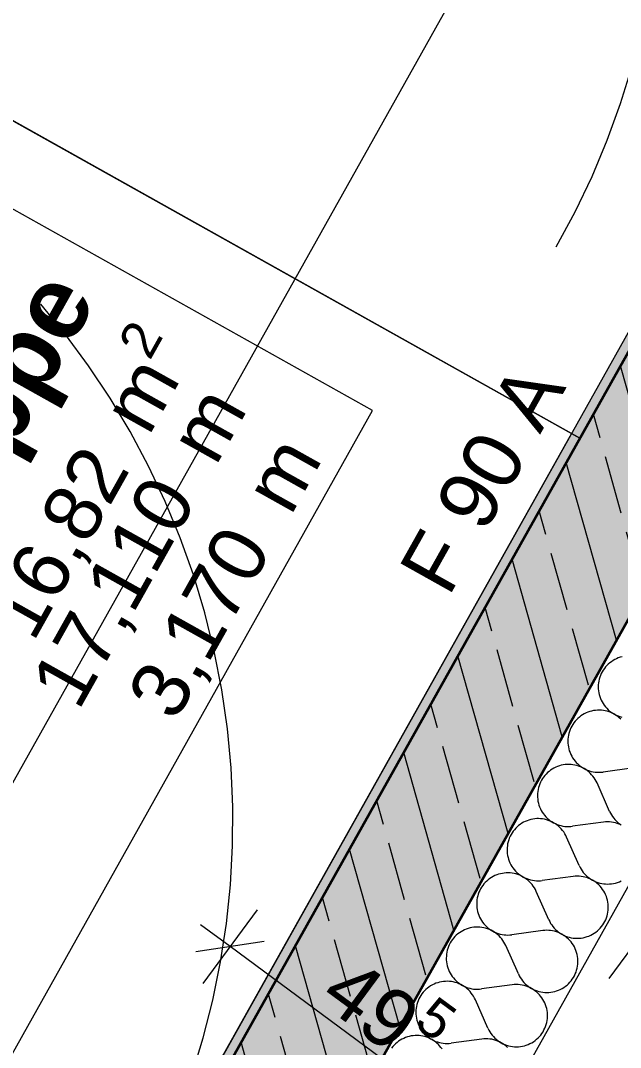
# Model space of a CAD drawing. Header units: metres. Extents: x -36 to 59, y 39 to 183.
# Drawn here: x 12.164 to 13.083, y 150.732 to 152.305 of the extents above; entities that cross this region are included whole.
import ezdxf

# ---------------------------------------------------------------- set-up
doc = ezdxf.new("R2010")
doc.units = ezdxf.units.M
doc.header["$MEASUREMENT"] = 0
for name, pattern in [('Achse', [0.0023, 0.0015, -0.0008]), ('Punktlinie', [0.0035, 0, -0.0035]), ('Strichlinie', [0.004, 0.003, -0.001]), ('Strichlinie_ eng', [0.0023, 0.0015, -0.0008]), ('Strichpunktlinie', [0.006703, 0.003528, -0.001764, 0, -0.001411]), ('Wipeout_Contour', [1, 0, -1])]:
    doc.linetypes.add(name, pattern=pattern)
for name, color, linetype in [('00  Raster', 7, 'Continuous'), ('00  Raster Ausbau', 7, 'Continuous'), ('10  Decken', 7, 'Continuous'), ('10  Fassade_Deckschraffur', 7, 'Continuous'), ('10  Treppen + Rampen', 7, 'Continuous'), ('10  Wand Massiv', 7, 'Continuous'), ('10  Wand Massiv_Schnittschraffur', 7, 'Continuous'), ('20  Boden Aufbauten', 7, 'Continuous'), ('40  Bemaßung 1_ 50 AUSBAU', 7, 'Continuous'), ('40  Text Brandschutz', 7, 'Continuous'), ('50  NUF - Raumstempel', 7, 'Continuous')]:
    doc.layers.add(name, color=color, linetype=linetype)
doc.styles.add('ERSTELLTER_STIL_1', font='')
doc.styles.add('ERSTELLTER_STIL_2', font='')
doc.styles.get('ERSTELLTER_STIL_1').set_extended_font_data('Arial')
doc.styles.get('ERSTELLTER_STIL_2').set_extended_font_data('Arial', bold=True)

# ---------------------------------------------------------------- blocks, each defined once
blk = doc.blocks.new('*X60', base_point=(-0.1628, 98.0075))
at = {"layer": '10  Wand Massiv_Schnittschraffur', "color": 98, "linetype": 'Continuous', "lineweight": 13, "ltscale": 1000, "true_color": 0x000100}
for p, q in [((13.0623, 151.317), (13.0603, 151.3148)), ((13.0645, 151.3191), (13.0623, 151.317)), ((13.0668, 151.3211), (13.0645, 151.3191)), ((13.0692, 151.3229), (13.0668, 151.3211)), ((13.0717, 151.3246), (13.0692, 151.3229)), ((13.0743, 151.3261), (13.0717, 151.3246)), ((13.077, 151.3274), (13.0743, 151.3261)), ((13.0798, 151.3286), (13.077, 151.3274)), ((13.0826, 151.3296), (13.0798, 151.3286)), ((13.0855, 151.3304), (13.0826, 151.3296)), ((13.0526, 151.3019), (13.0515, 151.2991)), ((13.0538, 151.3047), (13.0526, 151.3019)), ((13.0552, 151.3074), (13.0538, 151.3047)), ((13.0567, 151.3099), (13.0552, 151.3074)), ((13.0585, 151.3124), (13.0567, 151.3099)), ((13.0603, 151.3148), (13.0585, 151.3124)), ((13.0492, 151.2873), (13.0491, 151.2843)), ((13.0495, 151.2903), (13.0492, 151.2873)), ((13.05, 151.2933), (13.0495, 151.2903)), ((13.0507, 151.2962), (13.05, 151.2933)), ((13.0515, 151.2991), (13.0507, 151.2962)), ((13.0491, 151.2843), (13.0492, 151.2813)), ((13.0492, 151.2813), (13.0495, 151.2783)), ((13.0495, 151.2783), (13.0499, 151.2753)), ((13.0499, 151.2753), (13.0506, 151.2724)), ((13.0506, 151.2724), (13.0514, 151.2695)), ((13.0514, 151.2695), (13.0524, 151.2666)), ((13.0524, 151.2666), (13.0536, 151.2639)), ((13.0536, 151.2639), (13.055, 151.2612)), ((13.055, 151.2612), (13.0565, 151.2586)), ((13.0565, 151.2586), (13.0582, 151.2561)), ((13.0582, 151.2561), (13.06, 151.2537)), ((13.0226, 151.2398), (13.0202, 151.238)), ((13.0251, 151.2415), (13.0226, 151.2398)), ((13.0277, 151.243), (13.0251, 151.2415)), ((13.0304, 151.2443), (13.0277, 151.243)), ((13.0332, 151.2455), (13.0304, 151.2443)), ((13.0361, 151.2465), (13.0332, 151.2455)), ((13.039, 151.2473), (13.0361, 151.2465)), ((13.0419, 151.2479), (13.039, 151.2473)), ((13.0449, 151.2483), (13.0419, 151.2479)), ((13.0479, 151.2486), (13.0449, 151.2483)), ((13.0509, 151.2486), (13.0479, 151.2486)), ((13.0539, 151.2485), (13.0509, 151.2486)), ((13.0569, 151.2481), (13.0539, 151.2485)), ((13.0599, 151.2476), (13.0569, 151.2481)), ((13.0628, 151.2469), (13.0599, 151.2476)), ((13.06, 151.2537), (13.062, 151.2515)), ((13.062, 151.2515), (13.0642, 151.2493)), ((13.0657, 151.246), (13.0628, 151.2469)), ((13.0642, 151.2493), (13.0664, 151.2473)), ((13.0685, 151.2449), (13.0657, 151.246)), ((13.0664, 151.2473), (13.0688, 151.2455)), ((13.0712, 151.2437), (13.0685, 151.2449)), ((13.0688, 151.2455), (13.0713, 151.2438)), ((13.0739, 151.2423), (13.0712, 151.2437)), ((13.0713, 151.2438), (13.0739, 151.2423)), ((13.0739, 151.2423), (13.0766, 151.2409)), ((13.0765, 151.2407), (13.0739, 151.2423)), ((13.0789, 151.239), (13.0765, 151.2407)), ((13.0766, 151.2409), (13.0794, 151.2397)), ((13.0813, 151.2371), (13.0789, 151.239)), ((13.0794, 151.2397), (13.0822, 151.2387)), ((13.0822, 151.2387), (13.0851, 151.2379)), ((13.0086, 151.2243), (13.0072, 151.2216)), ((13.0102, 151.2268), (13.0086, 151.2243)), ((13.0119, 151.2293), (13.0102, 151.2268)), ((13.0138, 151.2317), (13.0119, 151.2293)), ((13.0158, 151.2339), (13.0138, 151.2317)), ((13.0179, 151.236), (13.0158, 151.2339)), ((13.0202, 151.238), (13.0179, 151.236)), ((13.0835, 151.235), (13.0813, 151.2371)), ((13.003, 151.2072), (13.0027, 151.2042)), ((13.0035, 151.2102), (13.003, 151.2072)), ((13.0041, 151.2131), (13.0035, 151.2102)), ((13.005, 151.216), (13.0041, 151.2131)), ((13.006, 151.2188), (13.005, 151.216)), ((13.0072, 151.2216), (13.006, 151.2188)), ((13.0027, 151.2042), (13.0026, 151.2012)), ((13.0026, 151.2012), (13.0026, 151.1982)), ((13.0026, 151.1982), (13.0029, 151.1952)), ((13.0029, 151.1952), (13.0034, 151.1922)), ((13.0034, 151.1922), (13.004, 151.1893)), ((13.004, 151.1893), (13.0048, 151.1864)), ((13.0048, 151.1864), (13.0059, 151.1836)), ((13.0059, 151.1836), (13.0071, 151.1808)), ((13.0071, 151.1808), (13.0084, 151.1781)), ((13.0084, 151.1781), (13.0099, 151.1755)), ((13.0099, 151.1755), (13.0116, 151.173)), ((12.9812, 151.1599), (12.9786, 151.1584)), ((12.9839, 151.1612), (12.9812, 151.1599)), ((12.9867, 151.1624), (12.9839, 151.1612)), ((12.9895, 151.1634), (12.9867, 151.1624)), ((12.9924, 151.1642), (12.9895, 151.1634)), ((12.9954, 151.1648), (12.9924, 151.1642)), ((12.9983, 151.1652), (12.9954, 151.1648)), ((13.0013, 151.1655), (12.9983, 151.1652)), ((13.0044, 151.1655), (13.0013, 151.1655)), ((13.0074, 151.1654), (13.0044, 151.1655)), ((13.0104, 151.165), (13.0074, 151.1654)), ((13.0133, 151.1645), (13.0104, 151.165)), ((13.0116, 151.173), (13.0135, 151.1706)), ((13.0163, 151.1638), (13.0133, 151.1645)), ((13.0135, 151.1706), (13.0155, 151.1684)), ((13.0155, 151.1684), (13.0176, 151.1662)), ((13.0191, 151.1629), (13.0163, 151.1638)), ((13.0176, 151.1662), (13.0199, 151.1643)), ((13.0219, 151.1619), (13.0191, 151.1629)), ((13.0199, 151.1643), (13.0223, 151.1624)), ((13.0247, 151.1606), (13.0219, 151.1619)), ((13.0223, 151.1624), (13.0248, 151.1607)), ((13.0273, 151.1592), (13.0247, 151.1606)), ((13.0248, 151.1607), (13.0273, 151.1592)), ((13.1037, 151.1601), (13.0565, 151.1538)), ((12.9636, 151.1438), (12.9621, 151.1412)), ((12.9653, 151.1462), (12.9636, 151.1438)), ((12.9672, 151.1486), (12.9653, 151.1462)), ((12.9692, 151.1508), (12.9672, 151.1486)), ((12.9714, 151.153), (12.9692, 151.1508)), ((12.9737, 151.1549), (12.9714, 151.153)), ((12.9761, 151.1567), (12.9737, 151.1549)), ((12.9786, 151.1584), (12.9761, 151.1567)), ((13.0273, 151.1592), (13.03, 151.1578)), ((13.0299, 151.1576), (13.0273, 151.1592)), ((13.0324, 151.1559), (13.0299, 151.1576)), ((13.03, 151.1578), (13.0328, 151.1567)), ((13.0347, 151.154), (13.0324, 151.1559)), ((13.0328, 151.1567), (13.0356, 151.1556)), ((13.0369, 151.1519), (13.0347, 151.154)), ((13.0356, 151.1556), (13.0385, 151.1548)), ((13.039, 151.1498), (13.0369, 151.1519)), ((13.0385, 151.1548), (13.0415, 151.1542)), ((13.041, 151.1475), (13.039, 151.1498)), ((13.0427, 151.145), (13.041, 151.1475)), ((13.0415, 151.1542), (13.0445, 151.1537)), ((13.0444, 151.1425), (13.0427, 151.145)), ((13.0445, 151.1537), (13.0475, 151.1535)), ((13.0475, 151.1535), (13.0505, 151.1534)), ((13.0505, 151.1534), (13.0535, 151.1535)), ((13.0535, 151.1535), (13.0565, 151.1538)), ((12.9576, 151.13), (12.9569, 151.1271)), ((12.9584, 151.1329), (12.9576, 151.13)), ((12.9595, 151.1358), (12.9584, 151.1329)), ((12.9607, 151.1385), (12.9595, 151.1358)), ((12.9621, 151.1412), (12.9607, 151.1385)), ((13.0459, 151.1399), (13.0444, 151.1425)), ((13.0472, 151.1372), (13.0459, 151.1399)), ((13.0664, 151.0936), (13.0472, 151.1372)), ((12.9561, 151.1211), (12.956, 151.1181)), ((12.956, 151.1181), (12.9561, 151.1151)), ((12.9564, 151.1241), (12.9561, 151.1211)), ((12.9561, 151.1151), (12.9564, 151.1121)), ((12.9569, 151.1271), (12.9564, 151.1241)), ((12.9564, 151.1121), (12.9568, 151.1091)), ((12.9568, 151.1091), (12.9575, 151.1062)), ((12.9575, 151.1062), (12.9583, 151.1033)), ((12.9583, 151.1033), (12.9593, 151.1005)), ((12.9593, 151.1005), (12.9605, 151.0977)), ((12.9605, 151.0977), (12.9619, 151.095)), ((12.9459, 151.0811), (12.943, 151.0803)), ((12.9488, 151.0817), (12.9459, 151.0811)), ((12.9518, 151.0821), (12.9488, 151.0817)), ((12.9548, 151.0824), (12.9518, 151.0821)), ((12.9578, 151.0824), (12.9548, 151.0824)), ((12.9608, 151.0823), (12.9578, 151.0824)), ((12.9638, 151.082), (12.9608, 151.0823)), ((12.9619, 151.095), (12.9634, 151.0924)), ((12.9634, 151.0924), (12.9651, 151.0899)), ((12.9668, 151.0814), (12.9638, 151.082)), ((12.9651, 151.0899), (12.9669, 151.0875)), ((12.9697, 151.0807), (12.9668, 151.0814)), ((12.9669, 151.0875), (12.9689, 151.0853)), ((12.9689, 151.0853), (12.9711, 151.0832)), ((12.9711, 151.0832), (12.9733, 151.0812)), ((12.9733, 151.0812), (12.9757, 151.0793)), ((13.0664, 151.0936), (13.0678, 151.0909)), ((13.0678, 151.0909), (13.0693, 151.0882)), ((13.0693, 151.0882), (13.0709, 151.0857)), ((13.0709, 151.0857), (13.0728, 151.0832)), ((13.0728, 151.0832), (13.0747, 151.0809)), ((13.0747, 151.0809), (13.0769, 151.0787)), ((12.9207, 151.0655), (12.9188, 151.0632)), ((12.9227, 151.0678), (12.9207, 151.0655)), ((12.9248, 151.0699), (12.9227, 151.0678)), ((12.9271, 151.0718), (12.9248, 151.0699)), ((12.9295, 151.0737), (12.9271, 151.0718)), ((12.932, 151.0753), (12.9295, 151.0737)), ((12.9346, 151.0768), (12.932, 151.0753)), ((12.9373, 151.0782), (12.9346, 151.0768)), ((12.9401, 151.0793), (12.9373, 151.0782)), ((12.943, 151.0803), (12.9401, 151.0793)), ((12.9726, 151.0798), (12.9697, 151.0807)), ((12.9754, 151.0788), (12.9726, 151.0798)), ((12.9781, 151.0775), (12.9754, 151.0788)), ((12.9757, 151.0793), (12.9782, 151.0776)), ((12.9808, 151.0761), (12.9781, 151.0775)), ((12.9782, 151.0776), (12.9808, 151.0761)), ((12.9808, 151.0761), (12.9835, 151.0748)), ((12.9834, 151.0745), (12.9808, 151.0761)), ((12.9858, 151.0728), (12.9834, 151.0745)), ((12.9835, 151.0748), (12.9863, 151.0736)), ((12.9882, 151.0709), (12.9858, 151.0728)), ((12.9863, 151.0736), (12.9891, 151.0726)), ((12.9904, 151.0689), (12.9882, 151.0709)), ((12.9891, 151.0726), (12.992, 151.0717)), ((12.9925, 151.0667), (12.9904, 151.0689)), ((12.992, 151.0717), (12.9949, 151.0711)), ((12.9944, 151.0644), (12.9925, 151.0667)), ((12.9949, 151.0711), (12.9979, 151.0706)), ((12.9979, 151.0706), (13.0009, 151.0704)), ((13.0009, 151.0704), (13.0039, 151.0703)), ((13.0039, 151.0703), (13.0069, 151.0704)), ((13.0069, 151.0704), (13.0099, 151.0707)), ((13.0571, 151.077), (13.0099, 151.0707)), ((13.0602, 151.0773), (13.0571, 151.077)), ((13.0632, 151.0774), (13.0602, 151.0773)), ((13.0663, 151.0773), (13.0632, 151.0774)), ((13.0693, 151.0771), (13.0663, 151.0773)), ((13.0723, 151.0766), (13.0693, 151.0771)), ((13.0753, 151.0759), (13.0723, 151.0766)), ((13.0782, 151.0751), (13.0753, 151.0759)), ((13.0769, 151.0787), (13.0791, 151.0766)), ((13.0811, 151.074), (13.0782, 151.0751)), ((13.0791, 151.0766), (13.0815, 151.0747)), ((13.0839, 151.0728), (13.0811, 151.074)), ((13.0815, 151.0747), (13.084, 151.073)), ((12.9119, 151.0498), (12.911, 151.047)), ((12.9129, 151.0527), (12.9119, 151.0498)), ((12.9141, 151.0554), (12.9129, 151.0527)), ((12.9155, 151.0581), (12.9141, 151.0554)), ((12.9171, 151.0607), (12.9155, 151.0581)), ((12.9188, 151.0632), (12.9171, 151.0607)), ((12.9962, 151.062), (12.9944, 151.0644)), ((12.9978, 151.0594), (12.9962, 151.062)), ((12.9993, 151.0568), (12.9978, 151.0594)), ((13.0006, 151.0541), (12.9993, 151.0568)), ((13.0199, 151.0105), (13.0006, 151.0541)), ((12.9096, 151.0381), (12.9094, 151.035)), ((12.9094, 151.035), (12.9095, 151.032)), ((12.9099, 151.041), (12.9096, 151.0381)), ((12.9103, 151.044), (12.9099, 151.041)), ((12.911, 151.047), (12.9103, 151.044)), ((12.9095, 151.032), (12.9098, 151.029)), ((12.9098, 151.029), (12.9103, 151.0261)), ((12.9103, 151.0261), (12.9109, 151.0231)), ((12.9109, 151.0231), (12.9117, 151.0202)), ((12.9117, 151.0202), (12.9128, 151.0174)), ((12.9128, 151.0174), (12.9139, 151.0146)), ((12.9139, 151.0146), (12.9153, 151.0119)), ((12.9153, 151.0119), (12.9168, 151.0093)), ((12.9168, 151.0093), (12.9185, 151.0068)), ((12.9185, 151.0068), (12.9204, 151.0045)), ((12.9204, 151.0045), (12.9224, 151.0022)), ((12.9224, 151.0022), (12.9245, 151.0001)), ((13.0199, 151.0105), (13.0212, 151.0078)), ((13.0212, 151.0078), (13.0227, 151.0051)), ((13.0227, 151.0051), (13.0244, 151.0026)), ((13.0244, 151.0026), (13.0262, 151.0001)), ((12.8783, 150.9868), (12.8761, 150.9847)), ((12.8806, 150.9888), (12.8783, 150.9868)), ((12.883, 150.9906), (12.8806, 150.9888)), ((12.8855, 150.9922), (12.883, 150.9906)), ((12.8881, 150.9937), (12.8855, 150.9922)), ((12.8908, 150.9951), (12.8881, 150.9937)), ((12.8936, 150.9962), (12.8908, 150.9951)), ((12.8964, 150.9972), (12.8936, 150.9962)), ((12.8993, 150.998), (12.8964, 150.9972)), ((12.9023, 150.9986), (12.8993, 150.998)), ((12.9052, 150.9991), (12.9023, 150.9986)), ((12.9082, 150.9993), (12.9052, 150.9991)), ((12.9112, 150.9994), (12.9082, 150.9993)), ((12.9143, 150.9992), (12.9112, 150.9994)), ((12.9173, 150.9989), (12.9143, 150.9992)), ((12.9202, 150.9984), (12.9173, 150.9989)), ((12.9231, 150.9977), (12.9202, 150.9984)), ((12.926, 150.9968), (12.9231, 150.9977)), ((12.9245, 151.0001), (12.9268, 150.9981)), ((12.9288, 150.9957), (12.926, 150.9968)), ((12.9268, 150.9981), (12.9292, 150.9962)), ((12.9316, 150.9944), (12.9288, 150.9957)), ((12.9292, 150.9962), (12.9316, 150.9946)), ((12.9316, 150.9946), (12.9342, 150.993)), ((12.9342, 150.993), (12.9316, 150.9944)), ((12.9342, 150.993), (12.9369, 150.9917)), ((12.9368, 150.9914), (12.9342, 150.993)), ((12.9393, 150.9897), (12.9368, 150.9914)), ((12.9369, 150.9917), (12.9397, 150.9905)), ((12.9416, 150.9878), (12.9393, 150.9897)), ((12.9397, 150.9905), (12.9425, 150.9895)), ((12.9438, 150.9858), (12.9416, 150.9878)), ((12.9425, 150.9895), (12.9454, 150.9886)), ((12.9454, 150.9886), (12.9484, 150.988)), ((12.9484, 150.988), (12.9514, 150.9875)), ((12.9514, 150.9875), (12.9544, 150.9873)), ((12.9544, 150.9873), (12.9574, 150.9872)), ((12.9574, 150.9872), (12.9604, 150.9873)), ((12.9604, 150.9873), (12.9634, 150.9876)), ((13.0106, 150.9939), (12.9634, 150.9876)), ((13.0136, 150.9942), (13.0106, 150.9939)), ((13.0167, 150.9943), (13.0136, 150.9942)), ((13.0197, 150.9943), (13.0167, 150.9943)), ((13.0228, 150.994), (13.0197, 150.9943)), ((13.0258, 150.9935), (13.0228, 150.994)), ((13.0288, 150.9928), (13.0258, 150.9935)), ((13.0262, 151.0001), (13.0282, 150.9978)), ((13.0282, 150.9978), (13.0303, 150.9956)), ((13.0317, 150.992), (13.0288, 150.9928)), ((13.0303, 150.9956), (13.0326, 150.9935)), ((13.0346, 150.9909), (13.0317, 150.992)), ((13.0326, 150.9935), (13.035, 150.9916)), ((13.0374, 150.9897), (13.0346, 150.9909)), ((13.035, 150.9916), (13.0375, 150.9899)), ((13.0401, 150.9883), (13.0374, 150.9897)), ((13.0375, 150.9899), (13.0401, 150.9883)), ((13.0401, 150.9883), (13.0428, 150.9869)), ((13.0427, 150.9867), (13.0401, 150.9883)), ((13.0452, 150.985), (13.0427, 150.9867)), ((13.0428, 150.9869), (13.0456, 150.9857)), ((13.0814, 150.9857), (13.0842, 150.9869)), ((12.8676, 150.9723), (12.8664, 150.9696)), ((12.869, 150.975), (12.8676, 150.9723)), ((12.8705, 150.9776), (12.869, 150.975)), ((12.8722, 150.9801), (12.8705, 150.9776)), ((12.8741, 150.9824), (12.8722, 150.9801)), ((12.8761, 150.9847), (12.8741, 150.9824)), ((12.9459, 150.9836), (12.9438, 150.9858)), ((12.9478, 150.9813), (12.9459, 150.9836)), ((12.9496, 150.9789), (12.9478, 150.9813)), ((12.9513, 150.9763), (12.9496, 150.9789)), ((12.9528, 150.9737), (12.9513, 150.9763)), ((12.9541, 150.971), (12.9528, 150.9737)), ((12.9733, 150.9275), (12.9541, 150.971)), ((13.0476, 150.9831), (13.0452, 150.985)), ((13.0456, 150.9857), (13.0485, 150.9846)), ((13.0499, 150.9811), (13.0476, 150.9831)), ((13.0485, 150.9846), (13.0514, 150.9837)), ((13.052, 150.9789), (13.0499, 150.9811)), ((13.0514, 150.9837), (13.0544, 150.9831)), ((13.054, 150.9765), (13.052, 150.9789)), ((13.0558, 150.9741), (13.054, 150.9765)), ((13.0544, 150.9831), (13.0574, 150.9826)), ((13.0575, 150.9715), (13.0558, 150.9741)), ((13.0574, 150.9826), (13.0604, 150.9823)), ((13.059, 150.9689), (13.0575, 150.9715)), ((13.0604, 150.9823), (13.0635, 150.9822)), ((13.0635, 150.9822), (13.0665, 150.9823)), ((13.0665, 150.9823), (13.0696, 150.9826)), ((13.0696, 150.9826), (13.0726, 150.9831)), ((13.0726, 150.9831), (13.0756, 150.9838)), ((13.0756, 150.9838), (13.0785, 150.9846)), ((13.0785, 150.9846), (13.0814, 150.9857)), ((12.863, 150.955), (12.8629, 150.952)), ((12.8633, 150.958), (12.863, 150.955)), ((12.8638, 150.9609), (12.8633, 150.958)), ((12.8645, 150.9639), (12.8638, 150.9609)), ((12.8653, 150.9668), (12.8645, 150.9639)), ((12.8664, 150.9696), (12.8653, 150.9668)), ((13.0604, 150.9661), (13.059, 150.9689)), ((13.0615, 150.9633), (13.0604, 150.9661)), ((13.0625, 150.9604), (13.0615, 150.9633)), ((13.0633, 150.9575), (13.0625, 150.9604)), ((13.0639, 150.9545), (13.0633, 150.9575)), ((12.8629, 150.952), (12.863, 150.9489)), ((12.863, 150.9489), (12.8632, 150.9459)), ((12.8632, 150.9459), (12.8637, 150.943)), ((12.8637, 150.943), (12.8644, 150.94)), ((12.8644, 150.94), (12.8652, 150.9371)), ((13.0633, 150.9362), (13.0639, 150.9392)), ((13.0643, 150.9514), (13.0639, 150.9545)), ((13.0639, 150.9392), (13.0643, 150.9423)), ((13.0645, 150.9484), (13.0643, 150.9514)), ((13.0643, 150.9423), (13.0645, 150.9453)), ((13.0645, 150.9453), (13.0645, 150.9484)), ((12.8652, 150.9371), (12.8662, 150.9343)), ((12.8662, 150.9343), (12.8674, 150.9315)), ((12.8674, 150.9315), (12.8688, 150.9288)), ((12.8688, 150.9288), (12.8703, 150.9262)), ((12.8703, 150.9262), (12.872, 150.9238)), ((12.872, 150.9238), (12.8738, 150.9214)), ((12.9733, 150.9275), (12.9747, 150.9247)), ((12.9747, 150.9247), (12.9762, 150.922)), ((13.0576, 150.9221), (13.0591, 150.9248)), ((13.0591, 150.9248), (13.0605, 150.9276)), ((13.0605, 150.9276), (13.0616, 150.9304)), ((13.0616, 150.9304), (13.0626, 150.9333)), ((13.0626, 150.9333), (13.0633, 150.9362)), ((12.8389, 150.9092), (12.8364, 150.9075)), ((12.8415, 150.9107), (12.8389, 150.9092)), ((12.8442, 150.912), (12.8415, 150.9107)), ((12.847, 150.9131), (12.8442, 150.912)), ((12.8498, 150.9141), (12.847, 150.9131)), ((12.8528, 150.9149), (12.8498, 150.9141)), ((12.8557, 150.9155), (12.8528, 150.9149)), ((12.8587, 150.916), (12.8557, 150.9155)), ((12.8617, 150.9162), (12.8587, 150.916)), ((12.8647, 150.9163), (12.8617, 150.9162)), ((12.8677, 150.9161), (12.8647, 150.9163)), ((12.8707, 150.9158), (12.8677, 150.9161)), ((12.8737, 150.9153), (12.8707, 150.9158)), ((12.8766, 150.9146), (12.8737, 150.9153)), ((12.8738, 150.9214), (12.8758, 150.9191)), ((12.8758, 150.9191), (12.878, 150.917)), ((12.8795, 150.9137), (12.8766, 150.9146)), ((12.878, 150.917), (12.8802, 150.915)), ((12.8823, 150.9126), (12.8795, 150.9137)), ((12.8802, 150.915), (12.8826, 150.9132)), ((12.885, 150.9114), (12.8823, 150.9126)), ((12.8826, 150.9132), (12.8851, 150.9115)), ((12.8877, 150.9099), (12.885, 150.9114)), ((12.8851, 150.9115), (12.8877, 150.9099)), ((12.8877, 150.9099), (12.8904, 150.9086)), ((12.8902, 150.9084), (12.8877, 150.9099)), ((12.8927, 150.9066), (12.8902, 150.9084)), ((12.8904, 150.9086), (12.8931, 150.9074)), ((12.964, 150.9108), (12.9168, 150.9045)), ((12.9671, 150.9111), (12.964, 150.9108)), ((12.9701, 150.9113), (12.9671, 150.9111)), ((12.9732, 150.9112), (12.9701, 150.9113)), ((12.9762, 150.9109), (12.9732, 150.9112)), ((12.9762, 150.922), (12.9778, 150.9195)), ((12.9792, 150.9104), (12.9762, 150.9109)), ((12.9778, 150.9195), (12.9796, 150.917)), ((12.9822, 150.9098), (12.9792, 150.9104)), ((12.9796, 150.917), (12.9816, 150.9147)), ((12.9816, 150.9147), (12.9838, 150.9125)), ((12.9851, 150.9089), (12.9822, 150.9098)), ((12.9838, 150.9125), (12.986, 150.9105)), ((12.988, 150.9079), (12.9851, 150.9089)), ((12.986, 150.9105), (12.9884, 150.9086)), ((12.9908, 150.9066), (12.988, 150.9079)), ((12.9884, 150.9086), (12.9909, 150.9068)), ((13.0429, 150.9069), (13.0454, 150.9086)), ((13.0454, 150.9086), (13.0478, 150.9105)), ((13.0478, 150.9105), (13.0501, 150.9126)), ((13.0501, 150.9126), (13.0522, 150.9148)), ((13.0522, 150.9148), (13.0542, 150.9171)), ((13.0542, 150.9171), (13.056, 150.9196)), ((13.056, 150.9196), (13.0576, 150.9221)), ((12.824, 150.8945), (12.8224, 150.8919)), ((12.8257, 150.897), (12.824, 150.8945)), ((12.8276, 150.8993), (12.8257, 150.897)), ((12.8296, 150.9016), (12.8276, 150.8993)), ((12.8317, 150.9037), (12.8296, 150.9016)), ((12.834, 150.9057), (12.8317, 150.9037)), ((12.8364, 150.9075), (12.834, 150.9057)), ((12.895, 150.9047), (12.8927, 150.9066)), ((12.8931, 150.9074), (12.896, 150.9064)), ((12.8973, 150.9027), (12.895, 150.9047)), ((12.896, 150.9064), (12.8989, 150.9056)), ((12.8994, 150.9005), (12.8973, 150.9027)), ((12.8989, 150.9056), (12.9018, 150.9049)), ((12.9013, 150.8982), (12.8994, 150.9005)), ((12.9031, 150.8958), (12.9013, 150.8982)), ((12.9018, 150.9049), (12.9048, 150.9045)), ((12.9047, 150.8933), (12.9031, 150.8958)), ((12.9062, 150.8906), (12.9047, 150.8933)), ((12.9048, 150.9045), (12.9078, 150.9042)), ((12.9078, 150.9042), (12.9108, 150.9041)), ((12.9108, 150.9041), (12.9138, 150.9042)), ((12.9138, 150.9042), (12.9168, 150.9045)), ((12.9935, 150.9052), (12.9908, 150.9066)), ((12.9909, 150.9068), (12.9935, 150.9052)), ((12.9935, 150.9052), (12.9962, 150.9038)), ((12.9961, 150.9036), (12.9935, 150.9052)), ((12.9987, 150.9019), (12.9961, 150.9036)), ((12.9962, 150.9038), (12.999, 150.9026)), ((13.0011, 150.9), (12.9987, 150.9019)), ((12.999, 150.9026), (13.0019, 150.9015)), ((13.0033, 150.898), (13.0011, 150.9)), ((13.0019, 150.9015), (13.0048, 150.9007)), ((13.0055, 150.8958), (13.0033, 150.898)), ((13.0048, 150.9007), (13.0078, 150.9)), ((13.0074, 150.8935), (13.0055, 150.8958)), ((13.0093, 150.891), (13.0074, 150.8935)), ((13.0078, 150.9), (13.0108, 150.8995)), ((13.0108, 150.8995), (13.0139, 150.8992)), ((13.0139, 150.8992), (13.0169, 150.8991)), ((13.0169, 150.8991), (13.02, 150.8992)), ((13.02, 150.8992), (13.023, 150.8995)), ((13.023, 150.8995), (13.026, 150.9)), ((13.026, 150.9), (13.029, 150.9007)), ((13.029, 150.9007), (13.0319, 150.9016)), ((13.0319, 150.9016), (13.0348, 150.9026)), ((13.0348, 150.9026), (13.0376, 150.9039)), ((13.0376, 150.9039), (13.0403, 150.9053)), ((13.0403, 150.9053), (13.0429, 150.9069)), ((12.8172, 150.8779), (12.8168, 150.8749)), ((12.8179, 150.8808), (12.8172, 150.8779)), ((12.8188, 150.8837), (12.8179, 150.8808)), ((12.8198, 150.8865), (12.8188, 150.8837)), ((12.821, 150.8893), (12.8198, 150.8865)), ((12.8224, 150.8919), (12.821, 150.8893)), ((12.9075, 150.8879), (12.9062, 150.8906)), ((12.9268, 150.8444), (12.9075, 150.8879)), ((13.011, 150.8885), (13.0093, 150.891)), ((13.0125, 150.8858), (13.011, 150.8885)), ((13.0138, 150.8831), (13.0125, 150.8858)), ((13.015, 150.8802), (13.0138, 150.8831)), ((13.0159, 150.8773), (13.015, 150.8802)), ((13.0167, 150.8744), (13.0159, 150.8773)), ((12.8165, 150.8719), (12.8163, 150.8689)), ((12.8163, 150.8689), (12.8164, 150.8659)), ((12.8164, 150.8659), (12.8167, 150.8629)), ((12.8168, 150.8749), (12.8165, 150.8719)), ((12.8167, 150.8629), (12.8172, 150.8599)), ((13.0173, 150.8714), (13.0167, 150.8744)), ((13.0177, 150.8683), (13.0173, 150.8714)), ((13.0179, 150.8653), (13.0177, 150.8683)), ((13.0177, 150.8592), (13.0179, 150.8622)), ((13.0179, 150.8622), (13.0179, 150.8653)), ((12.8172, 150.8599), (12.8178, 150.8569)), ((12.8178, 150.8569), (12.8186, 150.854)), ((12.8186, 150.854), (12.8197, 150.8512)), ((12.8197, 150.8512), (12.8208, 150.8484)), ((12.8208, 150.8484), (12.8222, 150.8458)), ((12.8222, 150.8458), (12.8237, 150.8432)), ((13.0139, 150.8445), (13.0151, 150.8473)), ((13.0151, 150.8473), (13.016, 150.8502)), ((13.016, 150.8502), (13.0168, 150.8532)), ((13.0168, 150.8532), (13.0174, 150.8562)), ((13.0174, 150.8562), (13.0177, 150.8592)), ((12.8004, 150.8301), (12.7977, 150.8289)), ((12.8033, 150.831), (12.8004, 150.8301)), ((12.8062, 150.8318), (12.8033, 150.831)), ((12.8091, 150.8325), (12.8062, 150.8318)), ((12.8121, 150.8329), (12.8091, 150.8325)), ((12.8151, 150.8331), (12.8121, 150.8329)), ((12.8181, 150.8332), (12.8151, 150.8331)), ((12.8212, 150.833), (12.8181, 150.8332)), ((12.8241, 150.8327), (12.8212, 150.833)), ((12.8237, 150.8432), (12.8254, 150.8407)), ((12.8271, 150.8322), (12.8241, 150.8327)), ((12.8254, 150.8407), (12.8273, 150.8383)), ((12.83, 150.8315), (12.8271, 150.8322)), ((12.8273, 150.8383), (12.8293, 150.836)), ((12.8293, 150.836), (12.8314, 150.8339)), ((12.8329, 150.8306), (12.83, 150.8315)), ((12.8314, 150.8339), (12.8337, 150.8319)), ((12.8357, 150.8295), (12.8329, 150.8306)), ((12.8337, 150.8319), (12.836, 150.8301)), ((12.8385, 150.8283), (12.8357, 150.8295)), ((12.836, 150.8301), (12.8385, 150.8284)), ((12.9268, 150.8444), (12.9281, 150.8416)), ((12.9281, 150.8416), (12.9296, 150.839)), ((12.9296, 150.839), (12.9313, 150.8364)), ((12.9313, 150.8364), (12.9331, 150.8339)), ((12.9331, 150.8339), (12.9351, 150.8316)), ((12.9351, 150.8316), (12.9372, 150.8294)), ((12.9372, 150.8294), (12.9395, 150.8274)), ((13.0013, 150.8274), (13.0035, 150.8295)), ((13.0035, 150.8295), (13.0056, 150.8317)), ((13.0056, 150.8317), (13.0076, 150.834)), ((13.0076, 150.834), (13.0094, 150.8365)), ((13.0094, 150.8365), (13.0111, 150.839)), ((13.0111, 150.839), (13.0126, 150.8417)), ((13.0126, 150.8417), (13.0139, 150.8445)), ((12.7791, 150.8139), (12.7774, 150.8114)), ((12.781, 150.8163), (12.7791, 150.8139)), ((12.783, 150.8185), (12.781, 150.8163)), ((12.7852, 150.8206), (12.783, 150.8185)), ((12.7874, 150.8226), (12.7852, 150.8206)), ((12.7898, 150.8244), (12.7874, 150.8226)), ((12.7924, 150.8261), (12.7898, 150.8244)), ((12.795, 150.8276), (12.7924, 150.8261)), ((12.7977, 150.8289), (12.795, 150.8276)), ((12.8385, 150.8284), (12.8411, 150.8269)), ((12.8411, 150.8269), (12.8385, 150.8283)), ((12.8411, 150.8269), (12.8438, 150.8255)), ((12.8437, 150.8253), (12.8411, 150.8269)), ((12.8462, 150.8235), (12.8437, 150.8253)), ((12.8438, 150.8255), (12.8466, 150.8243)), ((12.8485, 150.8216), (12.8462, 150.8235)), ((12.8466, 150.8243), (12.8494, 150.8233)), ((12.8507, 150.8196), (12.8485, 150.8216)), ((12.8494, 150.8233), (12.8523, 150.8225)), ((12.8528, 150.8174), (12.8507, 150.8196)), ((12.8523, 150.8225), (12.8553, 150.8218)), ((12.8547, 150.8151), (12.8528, 150.8174)), ((12.8565, 150.8127), (12.8547, 150.8151)), ((12.8553, 150.8218), (12.8582, 150.8214)), ((12.8582, 150.8214), (12.8612, 150.8211)), ((12.8612, 150.8211), (12.8643, 150.821)), ((12.8643, 150.821), (12.8673, 150.8211)), ((12.8673, 150.8211), (12.8703, 150.8215)), ((12.9175, 150.8278), (12.8703, 150.8215)), ((12.9205, 150.8281), (12.9175, 150.8278)), ((12.9236, 150.8282), (12.9205, 150.8281)), ((12.9266, 150.8281), (12.9236, 150.8282)), ((12.9297, 150.8278), (12.9266, 150.8281)), ((12.9327, 150.8273), (12.9297, 150.8278)), ((12.9357, 150.8267), (12.9327, 150.8273)), ((12.9386, 150.8258), (12.9357, 150.8267)), ((12.9415, 150.8248), (12.9386, 150.8258)), ((12.9395, 150.8274), (12.9419, 150.8255)), ((12.9443, 150.8235), (12.9415, 150.8248)), ((12.9419, 150.8255), (12.9444, 150.8237)), ((12.947, 150.8221), (12.9443, 150.8235)), ((12.9444, 150.8237), (12.947, 150.8221)), ((12.947, 150.8221), (12.9497, 150.8207)), ((12.9496, 150.8206), (12.947, 150.8221)), ((12.9521, 150.8188), (12.9496, 150.8206)), ((12.9497, 150.8207), (12.9525, 150.8195)), ((12.9545, 150.8169), (12.9521, 150.8188)), ((12.9525, 150.8195), (12.9554, 150.8184)), ((12.9568, 150.8149), (12.9545, 150.8169)), ((12.9554, 150.8184), (12.9583, 150.8176)), ((12.9589, 150.8127), (12.9568, 150.8149)), ((12.9583, 150.8176), (12.9613, 150.8169)), ((12.9613, 150.8169), (12.9643, 150.8164)), ((12.9643, 150.8164), (12.9673, 150.8161)), ((12.9673, 150.8161), (12.9704, 150.816)), ((12.9704, 150.816), (12.9734, 150.8161)), ((12.9734, 150.8161), (12.9765, 150.8164)), ((12.9765, 150.8164), (12.9795, 150.8169)), ((12.9795, 150.8169), (12.9825, 150.8176)), ((12.9825, 150.8176), (12.9854, 150.8185)), ((12.9854, 150.8185), (12.9883, 150.8195)), ((12.9883, 150.8195), (12.991, 150.8208)), ((12.991, 150.8208), (12.9938, 150.8222)), ((12.9938, 150.8222), (12.9964, 150.8238)), ((12.9964, 150.8238), (12.9989, 150.8255)), ((12.9989, 150.8255), (13.0013, 150.8274)), ((12.7714, 150.7977), (12.7707, 150.7948)), ((12.7722, 150.8006), (12.7714, 150.7977)), ((12.7733, 150.8034), (12.7722, 150.8006)), ((12.7745, 150.8062), (12.7733, 150.8034)), ((12.7759, 150.8088), (12.7745, 150.8062)), ((12.7774, 150.8114), (12.7759, 150.8088)), ((12.8582, 150.8102), (12.8565, 150.8127)), ((12.8596, 150.8076), (12.8582, 150.8102)), ((12.861, 150.8048), (12.8596, 150.8076)), ((12.8802, 150.7613), (12.861, 150.8048)), ((12.9609, 150.8104), (12.9589, 150.8127)), ((12.9627, 150.8079), (12.9609, 150.8104)), ((12.9644, 150.8054), (12.9627, 150.8079)), ((12.9659, 150.8027), (12.9644, 150.8054)), ((12.9673, 150.8), (12.9659, 150.8027)), ((12.9684, 150.7971), (12.9673, 150.8)), ((12.7699, 150.7888), (12.7698, 150.7858)), ((12.7698, 150.7858), (12.7699, 150.7828)), ((12.7702, 150.7918), (12.7699, 150.7888)), ((12.7699, 150.7828), (12.7701, 150.7798)), ((12.7707, 150.7948), (12.7702, 150.7918)), ((12.9694, 150.7942), (12.9684, 150.7971)), ((12.9702, 150.7913), (12.9694, 150.7942)), ((12.9708, 150.7883), (12.9702, 150.7913)), ((12.9712, 150.7853), (12.9708, 150.7883)), ((12.9714, 150.7822), (12.9712, 150.7853)), ((12.9714, 150.7792), (12.9714, 150.7822)), ((12.7701, 150.7798), (12.7706, 150.7768)), ((12.7706, 150.7768), (12.7713, 150.7739)), ((12.7713, 150.7739), (12.7721, 150.771)), ((12.7721, 150.771), (12.7731, 150.7681)), ((12.7731, 150.7681), (12.7743, 150.7654)), ((12.9685, 150.7642), (12.9695, 150.7671)), ((12.9695, 150.7671), (12.9702, 150.7701)), ((12.9702, 150.7701), (12.9708, 150.7731)), ((12.9708, 150.7731), (12.9712, 150.7761)), ((12.9712, 150.7761), (12.9714, 150.7792)), ((12.7743, 150.7654), (12.7757, 150.7627)), ((12.7757, 150.7627), (12.7772, 150.7601)), ((12.7772, 150.7601), (12.7789, 150.7576)), ((12.7789, 150.7576), (12.7807, 150.7552)), ((12.7807, 150.7552), (12.7827, 150.7529)), ((12.7827, 150.7529), (12.7848, 150.7508)), ((12.7848, 150.7508), (12.7871, 150.7488)), ((12.8802, 150.7613), (12.8815, 150.7585)), ((12.8815, 150.7585), (12.883, 150.7559)), ((12.883, 150.7559), (12.8847, 150.7533)), ((12.8847, 150.7533), (12.8865, 150.7509)), ((12.8865, 150.7509), (12.8885, 150.7485)), ((12.9591, 150.7486), (12.9611, 150.7509)), ((12.9611, 150.7509), (12.9629, 150.7534)), ((12.9629, 150.7534), (12.9645, 150.756)), ((12.9645, 150.756), (12.966, 150.7586)), ((12.966, 150.7586), (12.9674, 150.7614)), ((12.9674, 150.7614), (12.9685, 150.7642)), ((12.7365, 150.7354), (12.7345, 150.7332)), ((12.7386, 150.7375), (12.7365, 150.7354)), ((12.7409, 150.7395), (12.7386, 150.7375)), ((12.7433, 150.7413), (12.7409, 150.7395)), ((12.7458, 150.743), (12.7433, 150.7413)), ((12.7484, 150.7445), (12.7458, 150.743)), ((12.7511, 150.7458), (12.7484, 150.7445)), ((12.7539, 150.747), (12.7511, 150.7458)), ((12.7567, 150.748), (12.7539, 150.747)), ((12.7596, 150.7488), (12.7567, 150.748)), ((12.7626, 150.7494), (12.7596, 150.7488)), ((12.7656, 150.7498), (12.7626, 150.7494)), ((12.7686, 150.75), (12.7656, 150.7498)), ((12.7716, 150.7501), (12.7686, 150.75)), ((12.7746, 150.75), (12.7716, 150.7501)), ((12.7776, 150.7496), (12.7746, 150.75)), ((12.7806, 150.7491), (12.7776, 150.7496)), ((12.7835, 150.7484), (12.7806, 150.7491)), ((12.7864, 150.7475), (12.7835, 150.7484)), ((12.7892, 150.7464), (12.7864, 150.7475)), ((12.7871, 150.7488), (12.7895, 150.747)), ((12.7919, 150.7452), (12.7892, 150.7464)), ((12.7895, 150.747), (12.792, 150.7453)), ((12.7946, 150.7438), (12.7919, 150.7452)), ((12.792, 150.7453), (12.7946, 150.7438)), ((12.7946, 150.7438), (12.7973, 150.7424)), ((12.7971, 150.7422), (12.7946, 150.7438)), ((12.7996, 150.7404), (12.7971, 150.7422)), ((12.7973, 150.7424), (12.8, 150.7412)), ((12.8019, 150.7386), (12.7996, 150.7404)), ((12.8, 150.7412), (12.8029, 150.7402)), ((12.8042, 150.7365), (12.8019, 150.7386)), ((12.8029, 150.7402), (12.8058, 150.7394)), ((12.8062, 150.7343), (12.8042, 150.7365)), ((12.8058, 150.7394), (12.8087, 150.7387)), ((12.8087, 150.7387), (12.8117, 150.7383)), ((12.8117, 150.7383), (12.8147, 150.738)), ((12.8147, 150.738), (12.8177, 150.7379)), ((12.8177, 150.7379), (12.8207, 150.7381)), ((12.8207, 150.7381), (12.8237, 150.7384)), ((12.8709, 150.7447), (12.8237, 150.7384)), ((12.874, 150.745), (12.8709, 150.7447)), ((12.877, 150.7451), (12.874, 150.745)), ((12.8801, 150.745), (12.877, 150.7451)), ((12.8831, 150.7447), (12.8801, 150.745)), ((12.8861, 150.7443), (12.8831, 150.7447)), ((12.8891, 150.7436), (12.8861, 150.7443)), ((12.8885, 150.7485), (12.8907, 150.7463)), ((12.892, 150.7427), (12.8891, 150.7436)), ((12.8907, 150.7463), (12.8929, 150.7443)), ((12.8949, 150.7417), (12.892, 150.7427)), ((12.8929, 150.7443), (12.8953, 150.7424)), ((12.8977, 150.7405), (12.8949, 150.7417)), ((12.8953, 150.7424), (12.8978, 150.7406)), ((12.9004, 150.7391), (12.8977, 150.7405)), ((12.8978, 150.7406), (12.9004, 150.7391)), ((12.9004, 150.7391), (12.9031, 150.7376)), ((12.903, 150.7375), (12.9004, 150.7391)), ((12.9056, 150.7357), (12.903, 150.7375)), ((12.9031, 150.7376), (12.9059, 150.7364)), ((12.908, 150.7338), (12.9056, 150.7357)), ((12.9059, 150.7364), (12.9088, 150.7354)), ((12.9088, 150.7354), (12.9117, 150.7345)), ((12.9359, 150.7345), (12.9388, 150.7354)), ((12.9388, 150.7354), (12.9417, 150.7364)), ((12.9417, 150.7364), (12.9445, 150.7377)), ((12.9445, 150.7377), (12.9472, 150.7391)), ((12.9472, 150.7391), (12.9498, 150.7407)), ((12.9498, 150.7407), (12.9523, 150.7424)), ((12.9523, 150.7424), (12.9547, 150.7444)), ((12.9547, 150.7444), (12.957, 150.7464)), ((12.957, 150.7464), (12.9591, 150.7486)), ((12.7345, 150.7332), (12.7326, 150.7308)), ((12.8082, 150.732), (12.8062, 150.7343)), ((12.81, 150.7296), (12.8082, 150.732)), ((12.9102, 150.7318), (12.908, 150.7338)), ((12.9117, 150.7345), (12.9147, 150.7338)), ((12.9147, 150.7338), (12.9177, 150.7333)), ((12.9177, 150.7333), (12.9208, 150.733)), ((12.9208, 150.733), (12.9238, 150.7329)), ((12.9238, 150.7329), (12.9269, 150.733)), ((12.9269, 150.733), (12.9299, 150.7333)), ((12.9299, 150.7333), (12.9329, 150.7338)), ((12.9329, 150.7338), (12.9359, 150.7345))]:
    blk.add_line(p, q, dxfattribs=at)

msp = doc.modelspace()

# ---------------------------------------------------------------- linework, layer by layer
at = {"layer": '10  Decken', "color": 7, "linetype": 'Punktlinie', "lineweight": 13, "ltscale": 1000, "flags": 128}
msp.add_lwpolyline([(11.5057, 148.9607), (6.7075, 151.6492), (8.2228, 154.3536), (13.021, 151.6652)], close=True, dxfattribs=at)
msp.add_lwpolyline([(3.3511, 124.7377), (1.9323, 125.5327), (0.808, 123.5262), (0.6554, 123.6117), (0.7776, 123.8298), (-1.5997, 125.1618), (-1.8178, 125.284), (-0.6887, 127.2992), (-0.6102, 127.2552), (11.1177, 148.1866), (11.2573, 148.1084), (13.8532, 152.7414), (13.8969, 152.717), (13.9923, 152.8873), (17.7292, 150.1316)], dxfattribs=at)
at = {"layer": '10  Decken', "color": 7, "linetype": 'Continuous', "lineweight": 13, "ltscale": 1000, "flags": 128}
msp.add_lwpolyline([(10.4152, 149.5718), (11.5057, 148.9607), (13.021, 151.6652), (11.9305, 152.2762), (11.2412, 151.0461), (11.1044, 150.8018)], close=True, dxfattribs=at)
at = {"layer": '10  Treppen + Rampen', "color": 7, "linetype": 'Strichlinie_ eng', "lineweight": 13, "ltscale": 1000}
msp.add_arc((11.9262, 152.5651), 1.22, 330.1915, 60.3734, dxfattribs=at)
at = {"layer": '20  Boden Aufbauten', "color": 7, "linetype": 'Continuous', "lineweight": 13, "ltscale": 1000, "flags": 128}
for points in [[(8.4599, 154.7767), (8.345, 154.5717), (11.8346, 152.6164), (11.7124, 152.3983), (13.021, 151.6652), (14.0963, 153.5844), (14.0091, 153.6333), (14.1313, 153.8514), (12.8401, 154.5748), (12.7179, 154.3567), (9.2982, 156.2729), (9.1833, 156.0678), (8.9652, 156.19), (8.2418, 154.8989)], [(11.5057, 148.9607), (10.546, 149.4984), (11.2352, 150.7285), (11.3721, 150.9728), (12.0613, 152.2028), (13.021, 151.6652)]]:
    msp.add_lwpolyline(points, close=True, dxfattribs=at)
at = {"layer": '50  NUF - Raumstempel', "color": 7, "linetype": 'Continuous', "lineweight": 13, "ltscale": 1000}
msp.add_line((12.7035, 151.7076), (12.0695, 152.0628), dxfattribs=at)

# ---------------------------------------------------------------- texts
at = {"layer": '40  Text Brandschutz', "color": 7, "linetype": 'Continuous', "lineweight": 13, "insert": (12.7413, 151.4645), "char_height": 0.09, "attachment_point": 1, "rotation": 60.738, "style": 'ERSTELLTER_STIL_1'}
msp.add_mtext('\\A1;{\\pql;\\pt0,1;\\fArial|b0|i0|c0|p38;F 90 A\\fArial|b0|i0|c0|p38;\\fArial|b0|i0|c0|p38;\\fArial|b0|i0|c0|p38;\\fArial|b0|i0|c0|p38;\\fArial|b0|i0|c0|p38;\\fArial|b0|i0|c0|p38;\\fArial|b0|i0|c0|p38;\\fArial|b0|i0|c0|p38;\\fArial|b0|i0|c0|p38;\\fArial|b0|i0|c0|p38;\\fArial|b0|i0|c0|p38;\\fArial|b0|i0|c0|p38;\\fArial|b0|i0|c0|p38;\\fArial|b0|i0|c0|p38;\\fArial|b0|i0|c0|p38;\\fArial|b0|i0|c0|p38;\\fArial|b0|i0|c0|p38;\\fArial|b0|i0|c0|p38;\\fArial|b0|i0|c0|p38;\\fArial|b0|i0|c0|p38;\\fArial|b0|i0|c0|p38;\\fArial|b0|i0|c0|p38;\\fArial|b0|i0|c0|p38;\\fArial|b0|i0|c0|p38;\\fArial|b0|i0|c0|p38;\\fArial|b0|i0|c0|p38;\\fArial|b0|i0|c0|p38;\\fArial|b0|i0|c0|p38;\\fArial|b0|i0|c0|p38;\\fArial|b0|i0|c0|p38;\\fArial|b0|i0|c0|p38;\\fArial|b0|i0|c0|p38;\\fArial|b0|i0|c0|p38;\\fArial|b0|i0|c0|p38;\\fArial|b0|i0|c0|p38;\\fArial|b0|i0|c0|p38;\\fArial|b0|i0|c0|p38;\\fArial|b0|i0|c0|p38;\\fArial|b0|i0|c0|p38;\\fArial|b0|i0|c0|p38;\\fArial|b0|i0|c0|p38;\\fArial|b0|i0|c0|p38;\\fArial|b0|i0|c0|p38;\\fArial|b0|i0|c0|p38;\\fArial|b0|i0|c0|p38;\\fArial|b0|i0|c0|p38;\\fArial|b0|i0|c0|p38;}', dxfattribs=at)
at = {"layer": '50  NUF - Raumstempel', "color": 7, "linetype": 'Continuous', "lineweight": 18, "char_height": 0.0875, "attachment_point": 1, "rotation": 60.738, "style": 'ERSTELLTER_STIL_1'}
for s, insert in [('\\A1;{\\pql;\\pt0,0.1;\\fArial|b0|i0|c0|p38;16,82\\fArial|b0|i0|c0|p38;\\A1{\\H.66x;\\S^  ;}\\fArial|b0|i0|c0|p38; m\\fArial|b0|i0|c0|p38;\\A1{\\H.66x;\\S2^  ;}}', (12.0849, 151.4065)), ('\\A1;{\\pql;\\pt0,0.1;\\fArial|b0|i0|c0|p38;17,110\\fArial|b0|i0|c0|p38;\\A1{\\H.66x;\\S^  ;}\\fArial|b0|i0|c0|p38; m\\fArial|b0|i0|c0|p38;\\A1{\\H.66x;\\S^  ;}}', (12.1765, 151.2887)), ('\\A1;{\\pql;\\pt0,0.1;\\fArial|b0|i0|c0|p38;3,170\\fArial|b0|i0|c0|p38;\\A1{\\H.66x;\\S^  ;}\\fArial|b0|i0|c0|p38; m\\fArial|b0|i0|c0|p38;\\A1{\\H.66x;\\S^  ;}}', (12.3246, 151.2717))]:
    msp.add_mtext(s, dxfattribs=dict(at, insert=insert))

# ---------------------------------------------------------------- next in the draw order: wipeouts: each hides what was drawn before it
at = {"color": 254, "linetype": 'Wipeout_Contour', "lineweight": 0, "ltscale": 601.255013}
msp.add_wipeout([(13.2503, 150.9575), (11.9354, 148.6108), (11.9389, 148.6088), (13.2538, 150.9556)], dxfattribs=at).dxf.layer = '10  Fassade_Deckschraffur'

# ---------------------------------------------------------------- next in the draw order: hatches: boundary and pattern name
at = {"layer": '10  Wand Massiv_Schnittschraffur', "linetype": 'Continuous', "lineweight": 18}
for points in [[(13.6657, 152.8465), (11.0698, 148.2135), (11.0828, 148.2061), (13.6788, 152.8392)], [(11.2573, 148.1084), (13.8532, 152.7414), (13.6788, 152.8392), (11.0828, 148.2061)]]:
    msp.add_hatch(color=171, dxfattribs=at).paths.add_polyline_path(points)
at = {"layer": '10  Wand Massiv_Schnittschraffur', "linetype": 'Continuous', "lineweight": 13, "true_color": 0x000100}
h = msp.add_hatch(dxfattribs=at)
h.set_pattern_fill('Gips_0002', color=98, style=0, pattern_type=2)
h.set_pattern_definition([(87.605446, (0, 0), (-0.02497817, 0.001044517), [0, -0.025])])
h.paths.add_polyline_path([(13.6657, 152.8465), (11.0698, 148.2135), (11.0828, 148.2061), (13.6788, 152.8392)])
h = msp.add_hatch(dxfattribs=at)
h.set_pattern_fill('Beton__Stahlbeton_0002', color=98, style=0, pattern_type=2)
h.set_pattern_definition([(105.73796, (0, 0), (0.11550147, 0.03254858), []), (105.73796, (-0.05775, -0.01627), (0.11550147, 0.03254858), [0.09, -0.03])])
h.paths.add_polyline_path([(11.2573, 148.1084), (13.8532, 152.7414), (13.6788, 152.8392), (11.0828, 148.2061)])

# ---------------------------------------------------------------- next in the draw order: linework, layer by layer
at = {"layer": '00  Raster', "color": 7, "linetype": 'Strichpunktlinie', "lineweight": 13, "ltscale": 1000}
msp.add_line((-11.9603, 108.1029), (14.1513, 154.7055), dxfattribs=at)
at = {"layer": '00  Raster Ausbau', "color": 9, "linetype": 'Achse', "lineweight": 18, "ltscale": 1000}
msp.add_line((13.6588, 151.6423), (13.0652, 150.8375), dxfattribs=at)
at = {"layer": '10  Treppen + Rampen', "color": 7, "linetype": 'Strichlinie_ eng', "lineweight": 13, "ltscale": 1000}
msp.add_arc((11.2695, 151.0761), 1.22, 330.1915, 60.3734, dxfattribs=at)
at = {"layer": '10  Wand Massiv', "color": 7, "linetype": 'Continuous', "lineweight": 35, "ltscale": 1000}
for p, q in [((13.6788, 152.8392), (11.0828, 148.2061)), ((11.2573, 148.1084), (13.8212, 152.6843))]:
    msp.add_line(p, q, dxfattribs=at)
at = {"layer": '10  Wand Massiv', "color": 7, "linetype": 'Continuous', "lineweight": 13, "ltscale": 1000, "flags": 128}
for points in [[(13.6657, 152.8465), (11.0698, 148.2135)], [(11.4318, 148.0106), (13.9834, 152.5646)]]:
    msp.add_lwpolyline(points, dxfattribs=at)
at = {"layer": '40  Bemaßung 1_ 50 AUSBAU', "color": 7, "linetype": 'Continuous', "lineweight": 13, "ltscale": 1000}
for p, q in [((12.5269, 150.9429), (12.4435, 150.8297)), ((12.4852, 150.8863), (12.4399, 150.9197)), ((12.5376, 150.8942), (12.4328, 150.8784)), ((12.8842, 150.592), (12.4852, 150.8863))]:
    msp.add_line(p, q, dxfattribs=at)
at = {"layer": '50  NUF - Raumstempel', "color": 7, "linetype": 'Continuous', "lineweight": 13, "ltscale": 1000}
msp.add_line((12.0304, 150.5062), (12.7035, 151.7076), dxfattribs=at)
at = {"layer": '50  NUF - Raumstempel', "color": 7, "linetype": 'Strichlinie', "lineweight": 13, "ltscale": 1000, "flags": 128}
msp.add_lwpolyline([(8.2285, 154.3332), (9.5546, 153.5902), (11.6832, 152.3975), (11.6906, 152.4106), (13.0079, 151.6725), (11.4999, 148.9812), (6.7279, 151.6549)], close=True, dxfattribs=at)

# ---------------------------------------------------------------- next in the draw order: block references
at = {"layer": '10  Treppen + Rampen', "color": 7, "linetype": 'Continuous', "lineweight": 13, "ltscale": 1000}
msp.add_blockref('*X60', (-0.1628, 98.0075), dxfattribs=at)

# ---------------------------------------------------------------- next in the draw order: texts
at = {"layer": '40  Bemaßung 1_ 50 AUSBAU', "color": 7, "linetype": 'Continuous', "lineweight": 13, "insert": (12.6031, 150.7815), "char_height": 0.09, "attachment_point": 7, "rotation": 323.5933, "style": 'ERSTELLTER_STIL_1'}
msp.add_mtext('\\A1;{\\pql;\\fArial|b0|i0|c0|p38;49\\fArial|b0|i0|c0|p38;\\A1{\\H.66x;\\S5^  ;}}', dxfattribs=at)
at = {"layer": '50  NUF - Raumstempel', "color": 7, "linetype": 'Continuous', "lineweight": 18, "insert": (11.5819, 150.8588), "char_height": 0.1125, "attachment_point": 1, "rotation": 60.738, "style": 'ERSTELLTER_STIL_2'}
msp.add_mtext('\\A1;{\\pqj;\\pt0;\\fArial|b1|i0|c0|p38;TRH B2 - Treppe}', dxfattribs=at)

doc.saveas('drawing.dxf')
